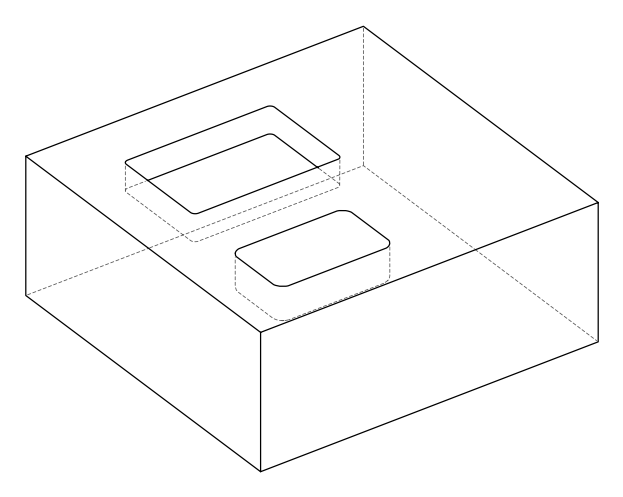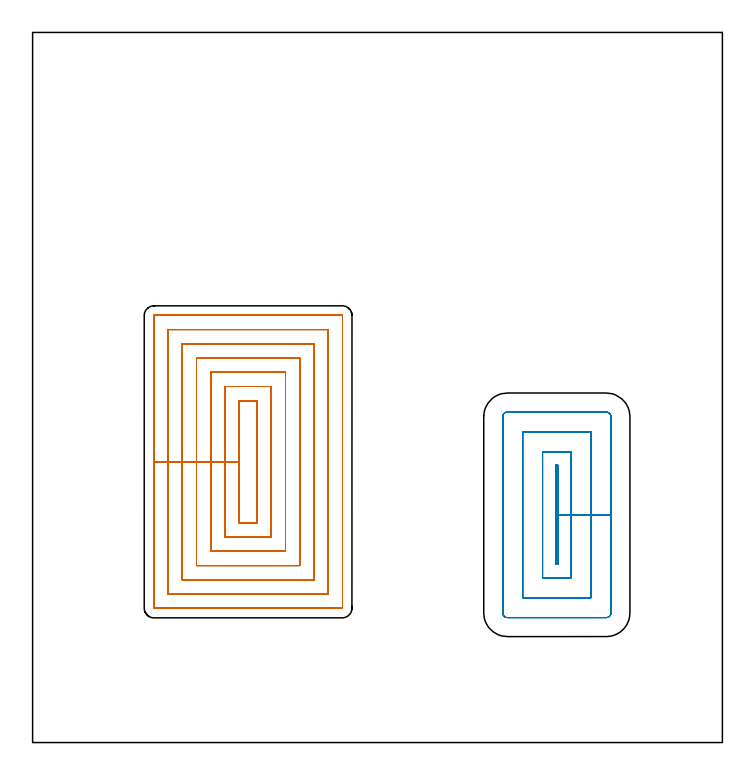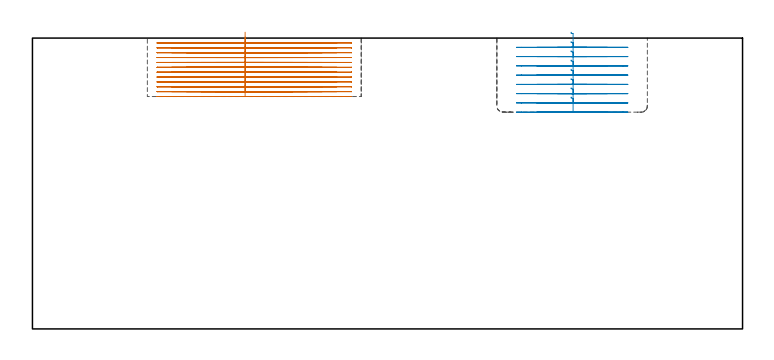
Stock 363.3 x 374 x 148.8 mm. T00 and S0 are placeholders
(PLAN: 2 operations, 1 tool changes, 72.1 min)
(1 MILL_RECTANGULAR_POCKET | POCKET_RECTANGULAR_STRAIGHT | NXT0201_013 | Follow Part, ap 2.5, ae 75% | 57.18 min | 536855 mm3)
(2 MILL_RECTANGULAR_POCKET_1 | POCKET_RECTANGULAR_STRAIGHT_1 | UGT0201_095 | Follow Part, ap 5, ae 75% | 14.93 min | 368458 mm3)
(TOOL NXT0201_013 | ENDMILL 10mm | D10 FL30 Z4)
(TOOL UGT0201_095 | End mill 20 mm | D20 R3 FL38 Z4)
(OP 1 MILL_RECTANGULAR_POCKET)
G17 G21 G94 G90
T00 M6
G54
G17 G0 G90 X108.8 Y168.345 S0 M3
G43 Z158.8 H0
Z151.8
G94 G1 Y147.85 Z146.308 F250.
Y115.7 F500.
X118.2
Y180.
X108.8
Y147.85
X101.3
Y108.2
X125.7
Y187.5
X101.3
Y147.85
X93.8
Y100.7
X133.2
Y195.
X93.8
Y147.85
X86.3
Y93.2
X140.7
Y202.5
X86.3
Y147.85
X78.8
Y85.7
X148.2
Y210.
X78.8
Y147.85
X71.3
Y78.2
X155.7
Y217.5
X71.3
Y147.85
X63.8
Y70.8
X63.805 Y70.745
X63.845 Y70.705
X63.9 Y70.7
X163.1
X163.155 Y70.705
X163.195 Y70.745
X163.2 Y70.8
Y224.9
X163.195 Y224.955
X163.155 Y224.995
X163.1 Y225.
X63.9
X63.845 Y224.995
X63.805 Y224.955
X63.8 Y224.9
Y147.85
Y146.85
G0 X108.8 Y168.345 Z149.308
G1 Y147.85 Z143.817 F250.
Y115.7 F500.
X118.2
Y180.
X108.8
Y147.85
X101.3
Y108.2
X125.7
Y187.5
X101.3
Y147.85
X93.8
Y100.7
X133.2
Y195.
X93.8
Y147.85
X86.3
Y93.2
X140.7
Y202.5
X86.3
Y147.85
X78.8
Y85.7
X148.2
Y210.
X78.8
Y147.85
X71.3
Y78.2
X155.7
Y217.5
X71.3
Y147.85
X63.8
Y70.8
X63.805 Y70.745
X63.845 Y70.705
X63.9 Y70.7
X163.1
X163.155 Y70.705
X163.195 Y70.745
X163.2 Y70.8
Y224.9
X163.195 Y224.955
X163.155 Y224.995
X163.1 Y225.
X63.9
X63.845 Y224.995
X63.805 Y224.955
X63.8 Y224.9
Y147.85
Y146.85
G0 X108.8 Y168.345 Z146.817
G1 Y147.85 Z141.325 F250.
Y115.7 F500.
X118.2
Y180.
X108.8
Y147.85
X101.3
Y108.2
X125.7
Y187.5
X101.3
Y147.85
X93.8
Y100.7
X133.2
Y195.
X93.8
Y147.85
X86.3
Y93.2
X140.7
Y202.5
X86.3
Y147.85
X78.8
Y85.7
X148.2
Y210.
X78.8
Y147.85
X71.3
Y78.2
X155.7
Y217.5
X71.3
Y147.85
X63.8
Y70.8
X63.805 Y70.745
X63.845 Y70.705
X63.9 Y70.7
X163.1
X163.155 Y70.705
X163.195 Y70.745
X163.2 Y70.8
Y224.9
X163.195 Y224.955
X163.155 Y224.995
X163.1 Y225.
X63.9
X63.845 Y224.995
X63.805 Y224.955
X63.8 Y224.9
Y147.85
Y146.85
G0 X108.8 Y168.345 Z144.325
G1 Y147.85 Z138.833 F250.
Y115.7 F500.
X118.2
Y180.
X108.8
Y147.85
X101.3
Y108.2
X125.7
Y187.5
X101.3
Y147.85
X93.8
Y100.7
X133.2
Y195.
X93.8
Y147.85
X86.3
Y93.2
X140.7
Y202.5
X86.3
Y147.85
X78.8
Y85.7
X148.2
Y210.
X78.8
Y147.85
X71.3
Y78.2
X155.7
Y217.5
X71.3
Y147.85
X63.8
Y70.8
X63.805 Y70.745
X63.845 Y70.705
X63.9 Y70.7
X163.1
X163.155 Y70.705
X163.195 Y70.745
X163.2 Y70.8
Y224.9
X163.195 Y224.955
X163.155 Y224.995
X163.1 Y225.
X63.9
X63.845 Y224.995
X63.805 Y224.955
X63.8 Y224.9
Y147.85
Y146.85
G0 X108.8 Y168.345 Z141.833
G1 Y147.85 Z136.342 F250.
Y115.7 F500.
X118.2
Y180.
X108.8
Y147.85
X101.3
Y108.2
X125.7
Y187.5
X101.3
Y147.85
X93.8
Y100.7
X133.2
Y195.
X93.8
Y147.85
X86.3
Y93.2
X140.7
Y202.5
X86.3
Y147.85
X78.8
Y85.7
X148.2
Y210.
X78.8
Y147.85
X71.3
Y78.2
X155.7
Y217.5
X71.3
Y147.85
X63.8
Y70.8
X63.805 Y70.745
X63.845 Y70.705
X63.9 Y70.7
X163.1
X163.155 Y70.705
X163.195 Y70.745
X163.2 Y70.8
Y224.9
X163.195 Y224.955
X163.155 Y224.995
X163.1 Y225.
X63.9
X63.845 Y224.995
X63.805 Y224.955
X63.8 Y224.9
Y147.85
Y146.85
G0 X108.8 Y168.345 Z139.342
G1 Y147.85 Z133.85 F250.
Y115.7 F500.
X118.2
Y180.
X108.8
Y147.85
X101.3
Y108.2
X125.7
Y187.5
X101.3
Y147.85
X93.8
Y100.7
X133.2
Y195.
X93.8
Y147.85
X86.3
Y93.2
X140.7
Y202.5
X86.3
Y147.85
X78.8
Y85.7
X148.2
Y210.
X78.8
Y147.85
X71.3
Y78.2
X155.7
Y217.5
X71.3
Y147.85
X63.8
Y70.8
X63.805 Y70.745
X63.845 Y70.705
X63.9 Y70.7
X163.1
X163.155 Y70.705
X163.195 Y70.745
X163.2 Y70.8
Y224.9
X163.195 Y224.955
X163.155 Y224.995
X163.1 Y225.
X63.9
X63.845 Y224.995
X63.805 Y224.955
X63.8 Y224.9
Y147.85
Y146.85
G0 X108.8 Y168.345 Z136.85
G1 Y147.85 Z131.358 F250.
Y115.7 F500.
X118.2
Y180.
X108.8
Y147.85
X101.3
Y108.2
X125.7
Y187.5
X101.3
Y147.85
X93.8
Y100.7
X133.2
Y195.
X93.8
Y147.85
X86.3
Y93.2
X140.7
Y202.5
X86.3
Y147.85
X78.8
Y85.7
X148.2
Y210.
X78.8
Y147.85
X71.3
Y78.2
X155.7
Y217.5
X71.3
Y147.85
X63.8
Y70.8
X63.805 Y70.745
X63.845 Y70.705
X63.9 Y70.7
X163.1
X163.155 Y70.705
X163.195 Y70.745
X163.2 Y70.8
Y224.9
X163.195 Y224.955
X163.155 Y224.995
X163.1 Y225.
X63.9
X63.845 Y224.995
X63.805 Y224.955
X63.8 Y224.9
Y147.85
Y146.85
G0 X108.8 Y168.345 Z134.358
G1 Y147.85 Z128.867 F250.
Y115.7 F500.
X118.2
Y180.
X108.8
Y147.85
X101.3
Y108.2
X125.7
Y187.5
X101.3
Y147.85
X93.8
Y100.7
X133.2
Y195.
X93.8
Y147.85
X86.3
Y93.2
X140.7
Y202.5
X86.3
Y147.85
X78.8
Y85.7
X148.2
Y210.
X78.8
Y147.85
X71.3
Y78.2
X155.7
Y217.5
X71.3
Y147.85
X63.8
Y70.8
X63.805 Y70.745
X63.845 Y70.705
X63.9 Y70.7
X163.1
X163.155 Y70.705
X163.195 Y70.745
X163.2 Y70.8
Y224.9
X163.195 Y224.955
X163.155 Y224.995
X163.1 Y225.
X63.9
X63.845 Y224.995
X63.805 Y224.955
X63.8 Y224.9
Y147.85
Y146.85
G0 X108.8 Y168.345 Z131.867
G1 Y147.85 Z126.375 F250.
Y115.7 F500.
X118.2
Y180.
X108.8
Y147.85
X101.3
Y108.2
X125.7
Y187.5
X101.3
Y147.85
X93.8
Y100.7
X133.2
Y195.
X93.8
Y147.85
X86.3
Y93.2
X140.7
Y202.5
X86.3
Y147.85
X78.8
Y85.7
X148.2
Y210.
X78.8
Y147.85
X71.3
Y78.2
X155.7
Y217.5
X71.3
Y147.85
X63.8
Y70.8
X63.805 Y70.745
X63.845 Y70.705
X63.9 Y70.7
X163.1
X163.155 Y70.705
X163.195 Y70.745
X163.2 Y70.8
Y224.9
X163.195 Y224.955
X163.155 Y224.995
X163.1 Y225.
X63.9
X63.845 Y224.995
X63.805 Y224.955
X63.8 Y224.9
Y147.85
Y146.85
G0 X108.8 Y168.345 Z129.375
G1 Y147.85 Z123.883 F250.
Y115.7 F500.
X118.2
Y180.
X108.8
Y147.85
X101.3
Y108.2
X125.7
Y187.5
X101.3
Y147.85
X93.8
Y100.7
X133.2
Y195.
X93.8
Y147.85
X86.3
Y93.2
X140.7
Y202.5
X86.3
Y147.85
X78.8
Y85.7
X148.2
Y210.
X78.8
Y147.85
X71.3
Y78.2
X155.7
Y217.5
X71.3
Y147.85
X63.8
Y70.8
X63.805 Y70.745
X63.845 Y70.705
X63.9 Y70.7
X163.1
X163.155 Y70.705
X163.195 Y70.745
X163.2 Y70.8
Y224.9
X163.195 Y224.955
X163.155 Y224.995
X163.1 Y225.
X63.9
X63.845 Y224.995
X63.805 Y224.955
X63.8 Y224.9
Y147.85
Y146.85
G0 X108.8 Y168.345 Z126.883
G1 Y147.85 Z121.392 F250.
Y115.7 F500.
X118.2
Y180.
X108.8
Y147.85
X101.3
Y108.2
X125.7
Y187.5
X101.3
Y147.85
X93.8
Y100.7
X133.2
Y195.
X93.8
Y147.85
X86.3
Y93.2
X140.7
Y202.5
X86.3
Y147.85
X78.8
Y85.7
X148.2
Y210.
X78.8
Y147.85
X71.3
Y78.2
X155.7
Y217.5
X71.3
Y147.85
X63.8
Y70.8
X63.805 Y70.745
X63.845 Y70.705
X63.9 Y70.7
X163.1
X163.155 Y70.705
X163.195 Y70.745
X163.2 Y70.8
Y224.9
X163.195 Y224.955
X163.155 Y224.995
X163.1 Y225.
X63.9
X63.845 Y224.995
X63.805 Y224.955
X63.8 Y224.9
Y147.85
Y146.85
G0 X108.8 Y168.345 Z124.392
G1 Y147.85 Z118.9 F250.
Y115.7 F500.
X118.2
Y180.
X108.8
Y147.85
X101.3
Y108.2
X125.7
Y187.5
X101.3
Y147.85
X93.8
Y100.7
X133.2
Y195.
X93.8
Y147.85
X86.3
Y93.2
X140.7
Y202.5
X86.3
Y147.85
X78.8
Y85.7
X148.2
Y210.
X78.8
Y147.85
X71.3
Y78.2
X155.7
Y217.5
X71.3
Y147.85
X63.8
Y70.8
X63.805 Y70.745
X63.845 Y70.705
X63.9 Y70.7
X163.1
X163.155 Y70.705
X163.195 Y70.745
X163.2 Y70.8
Y224.9
X163.195 Y224.955
X163.155 Y224.995
X163.1 Y225.
X63.9
X63.845 Y224.995
X63.805 Y224.955
X63.8 Y224.9
Y147.85
Y146.85
G0 Z158.8
M5
M2
(OP 2 MILL_RECTANGULAR_POCKET_1)
G17 G21 G94 G90
T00 M6
G54
G17 G0 G90 X275.6 Y95.527 S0 M3
G43 Z158.8 H0
Z151.8
G94 G1 Y93.8 Z151.337 F250.
X276.6 Z151.069
Y119.95 Z144.062
Y146.1 F500.
X275.6
Y93.8
X276.6
Y119.95
X283.6
Y153.1
X268.6
Y86.8
X283.6
Y119.95
X294.1
Y163.6
X258.1
Y76.3
X294.1
Y119.95
X304.6
Y171.6
G3 X302.1 Y174.1 R2.5
G1 X250.1
G3 X247.6 Y171.6 R2.5
G1 Y68.3
G3 X250.1 Y65.8 R2.5
G1 X302.1
G3 X304.6 Y68.3 R2.5
G1 Y119.95
Y120.95
G0 X275.6 Y95.527 Z147.062
G1 Y93.8 Z146.6 F250.
X276.6 Z146.332
Y119.95 Z139.325
Y146.1 F500.
X275.6
Y93.8
X276.6
Y119.95
X283.6
Y153.1
X268.6
Y86.8
X283.6
Y119.95
X294.1
Y163.6
X258.1
Y76.3
X294.1
Y119.95
X304.6
Y171.6
G3 X302.1 Y174.1 R2.5
G1 X250.1
G3 X247.6 Y171.6 R2.5
G1 Y68.3
G3 X250.1 Y65.8 R2.5
G1 X302.1
G3 X304.6 Y68.3 R2.5
G1 Y119.95
Y120.95
G0 X275.6 Y95.527 Z142.325
G1 Y93.8 Z141.862 F250.
X276.6 Z141.594
Y119.95 Z134.587
Y146.1 F500.
X275.6
Y93.8
X276.6
Y119.95
X283.6
Y153.1
X268.6
Y86.8
X283.6
Y119.95
X294.1
Y163.6
X258.1
Y76.3
X294.1
Y119.95
X304.6
Y171.6
G3 X302.1 Y174.1 R2.5
G1 X250.1
G3 X247.6 Y171.6 R2.5
G1 Y68.3
G3 X250.1 Y65.8 R2.5
G1 X302.1
G3 X304.6 Y68.3 R2.5
G1 Y119.95
Y120.95
G0 X275.6 Y95.527 Z137.587
G1 Y93.8 Z137.125 F250.
X276.6 Z136.857
Y119.95 Z129.85
Y146.1 F500.
X275.6
Y93.8
X276.6
Y119.95
X283.6
Y153.1
X268.6
Y86.8
X283.6
Y119.95
X294.1
Y163.6
X258.1
Y76.3
X294.1
Y119.95
X304.6
Y171.6
G3 X302.1 Y174.1 R2.5
G1 X250.1
G3 X247.6 Y171.6 R2.5
G1 Y68.3
G3 X250.1 Y65.8 R2.5
G1 X302.1
G3 X304.6 Y68.3 R2.5
G1 Y119.95
Y120.95
G0 X275.6 Y95.527 Z132.85
G1 Y93.8 Z132.387 F250.
X276.6 Z132.119
Y119.95 Z125.112
Y146.1 F500.
X275.6
Y93.8
X276.6
Y119.95
X283.6
Y153.1
X268.6
Y86.8
X283.6
Y119.95
X294.1
Y163.6
X258.1
Y76.3
X294.1
Y119.95
X304.6
Y171.6
G3 X302.1 Y174.1 R2.5
G1 X250.1
G3 X247.6 Y171.6 R2.5
G1 Y68.3
G3 X250.1 Y65.8 R2.5
G1 X302.1
G3 X304.6 Y68.3 R2.5
G1 Y119.95
Y120.95
G0 X275.6 Y95.527 Z128.112
G1 Y93.8 Z127.65 F250.
X276.6 Z127.382
Y119.95 Z120.375
Y146.1 F500.
X275.6
Y93.8
X276.6
Y119.95
X283.6
Y153.1
X268.6
Y86.8
X283.6
Y119.95
X294.1
Y163.6
X258.1
Y76.3
X294.1
Y119.95
X304.6
Y171.6
G3 X302.1 Y174.1 R2.5
G1 X250.1
G3 X247.6 Y171.6 R2.5
G1 Y68.3
G3 X250.1 Y65.8 R2.5
G1 X302.1
G3 X304.6 Y68.3 R2.5
G1 Y119.95
Y120.95
G0 X275.6 Y95.527 Z123.375
G1 Y93.8 Z122.912 F250.
X276.6 Z122.644
Y119.95 Z115.637
Y146.1 F500.
X275.6
Y93.8
X276.6
Y119.95
X283.6
Y153.1
X268.6
Y86.8
X283.6
Y119.95
X294.1
Y163.6
X258.1
Y76.3
X294.1
Y119.95
X304.6
Y171.6
G3 X302.1 Y174.1 R2.5
G1 X250.1
G3 X247.6 Y171.6 R2.5
G1 Y68.3
G3 X250.1 Y65.8 R2.5
G1 X302.1
G3 X304.6 Y68.3 R2.5
G1 Y119.95
Y120.95
G0 X275.6 Y95.527 Z118.637
G1 Y93.8 Z118.175 F250.
X276.6 Z117.907
Y119.95 Z110.9
Y146.1 F500.
X275.6
Y93.8
X276.6
Y119.95
X283.6
Y153.1
X268.6
Y86.8
X283.6
Y119.95
X294.1
Y163.6
X258.1
Y76.3
X294.1
Y119.95
X304.6
Y171.6
G3 X302.1 Y174.1 R2.5
G1 X250.1
G3 X247.6 Y171.6 R2.5
G1 Y68.3
G3 X250.1 Y65.8 R2.5
G1 X302.1
G3 X304.6 Y68.3 R2.5
G1 Y119.95
Y120.95
G0 Z158.8
M5
M2
